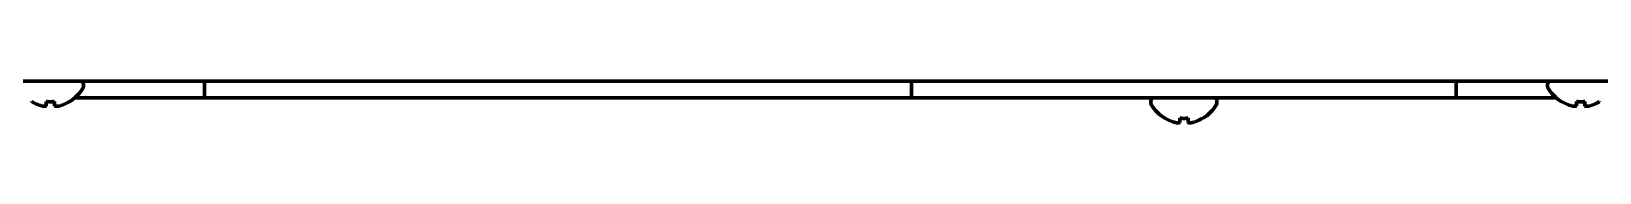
# Model space of a CAD drawing. Header units: inches. Extents: x -3022 to 7311, y 343 to 5680.
# Drawn here: x 1230.1 to 1419.7, y 2199.3 to 2204.3 of the extents above; entities that cross this region are included whole.
import ezdxf

# ---------------------------------------------------------------- set-up
doc = ezdxf.new("R2010")
doc.units = ezdxf.units.IN

msp = doc.modelspace()

# ---------------------------------------------------------------- linework, layer by layer
at = {"linetype": 'Continuous', "lineweight": 70}
for p, q in [((1865.16, 2204.29), (1041.16, 2204.29)), ((1236.36, 2203.69), (1236.36, 2203.89)), ((1250.98, 2204.29), (1250.98, 2202.29)), ((1336.48, 2204.29), (1336.48, 2202.29)), ((1402.32, 2204.29), (1402.32, 2202.29)), ((1413.36, 2203.89), (1413.36, 2203.69)), ((1230.06, 2201.81), (1230.06, 2201.85)), ((1234.66, 2201.85), (1234.66, 2201.81)), ((1235.31, 2202.29), (1247.98, 2202.29)), ((1247.98, 2202.29), (1250.98, 2202.29)), ((1250.98, 2202.29), (1258.98, 2202.29)), ((1258.98, 2202.29), (1328.48, 2202.29)), ((1328.48, 2202.29), (1336.48, 2202.29)), ((1336.48, 2202.29), (1339.48, 2202.29)), ((1339.48, 2202.29), (1399.32, 2202.29)), ((1365.4, 2201.89), (1365.4, 2201.69)), ((1373.4, 2201.69), (1373.4, 2201.89)), ((1399.32, 2202.29), (1402.32, 2202.29)), ((1402.32, 2202.29), (1410.32, 2202.29)), ((1410.32, 2202.29), (1414.41, 2202.29)), ((1415.06, 2201.81), (1415.06, 2201.85)), ((1419.66, 2201.85), (1419.66, 2201.81)), ((1367.1, 2199.81), (1367.1, 2199.85)), ((1371.7, 2199.85), (1371.7, 2199.81))]:
    msp.add_line(p, q, dxfattribs=at)
for centre, radius, start, end in [((1232.16, 2205.91), 4.8, 301.5837, 329.6988), ((1235.96, 2203.89), 0.4, 0, 90), ((1235.96, 2203.69), 0.4, 329.6988, 0), ((1413.76, 2203.89), 0.4, 90, 180), ((1413.76, 2203.69), 0.4, 180, 210.3012), ((1417.56, 2205.91), 4.8, 210.3012, 238.4186), ((1232.36, 2205.59), 3.78, 262.3959, 269.9965), ((1232.36, 2205.59), 3.78, 270.0035, 277.6041), ((1365.8, 2201.89), 0.4, 90, 180), ((1365.8, 2201.69), 0.4, 180, 210.3012), ((1369.6, 2203.91), 4.8, 210.3012, 238.4186), ((1369.2, 2203.91), 4.8, 301.5837, 329.6988), ((1373, 2201.89), 0.4, 0, 90), ((1373, 2201.69), 0.4, 329.6988, 0), ((1417.36, 2205.59), 3.78, 262.3959, 269.9965), ((1417.36, 2205.59), 3.78, 270.0035, 277.6041), ((1369.4, 2203.59), 3.78, 262.3959, 269.9965), ((1369.4, 2203.59), 3.78, 270.0035, 277.6041)]:
    msp.add_arc(centre, radius, start, end, dxfattribs=at)
for points in [[(1230.06, 2201.85), (1230.26, 2201.72), (1230.47, 2201.61), (1230.8, 2201.48), (1230.91, 2201.43), (1231.13, 2201.36), (1231.24, 2201.33), (1231.36, 2201.3)], [(1232.86, 2201.85), (1232.86, 2201.72), (1232.86, 2201.61), (1232.86, 2201.48), (1232.86, 2201.43), (1232.86, 2201.36), (1232.86, 2201.33), (1232.86, 2201.3)], [(1415.06, 2201.85), (1415.26, 2201.72), (1415.47, 2201.61), (1415.8, 2201.48), (1415.91, 2201.43), (1416.13, 2201.36), (1416.24, 2201.33), (1416.36, 2201.3)], [(1417.86, 2201.85), (1417.86, 2201.72), (1417.86, 2201.61), (1417.86, 2201.48), (1417.86, 2201.43), (1417.86, 2201.36), (1417.86, 2201.33), (1417.86, 2201.3)], [(1367.1, 2199.85), (1367.3, 2199.72), (1367.51, 2199.61), (1367.84, 2199.48), (1367.95, 2199.43), (1368.17, 2199.36), (1368.28, 2199.33), (1368.4, 2199.3)], [(1369.9, 2199.85), (1369.9, 2199.72), (1369.9, 2199.61), (1369.9, 2199.48), (1369.9, 2199.43), (1369.9, 2199.36), (1369.9, 2199.33), (1369.9, 2199.3)]]:
    msp.add_open_spline(points, degree=3, knots=[0, 0, 0, 0, 0.5, 0.5, 0.75, 0.75, 1, 1, 1, 1], dxfattribs=at)
for points in [[(1231.86, 2201.3), (1231.86, 2201.31), (1231.86, 2201.34), (1231.86, 2201.39), (1231.86, 2201.45), (1231.86, 2201.51), (1231.86, 2201.57), (1231.86, 2201.65), (1231.86, 2201.74), (1231.86, 2201.81), (1231.86, 2201.85)], [(1233.36, 2201.3), (1233.41, 2201.31), (1233.52, 2201.34), (1233.68, 2201.39), (1233.84, 2201.45), (1234, 2201.51), (1234.15, 2201.57), (1234.3, 2201.65), (1234.47, 2201.74), (1234.59, 2201.81), (1234.66, 2201.85)], [(1416.86, 2201.3), (1416.86, 2201.31), (1416.86, 2201.34), (1416.86, 2201.39), (1416.86, 2201.45), (1416.86, 2201.51), (1416.86, 2201.57), (1416.86, 2201.65), (1416.86, 2201.74), (1416.86, 2201.81), (1416.86, 2201.85)], [(1418.36, 2201.3), (1418.41, 2201.31), (1418.52, 2201.34), (1418.68, 2201.39), (1418.84, 2201.45), (1419, 2201.51), (1419.15, 2201.57), (1419.3, 2201.65), (1419.47, 2201.74), (1419.59, 2201.81), (1419.66, 2201.85)], [(1231.36, 2201.3), (1231.38, 2201.29), (1231.44, 2201.29), (1231.51, 2201.28), (1231.58, 2201.28), (1231.65, 2201.28), (1231.72, 2201.28), (1231.79, 2201.29), (1231.83, 2201.29), (1231.86, 2201.3)], [(1232.86, 2201.3), (1232.88, 2201.29), (1232.93, 2201.29), (1233, 2201.28), (1233.07, 2201.28), (1233.14, 2201.28), (1233.21, 2201.28), (1233.29, 2201.29), (1233.33, 2201.29), (1233.36, 2201.3)], [(1368.9, 2199.3), (1368.9, 2199.31), (1368.9, 2199.34), (1368.9, 2199.39), (1368.9, 2199.45), (1368.9, 2199.51), (1368.9, 2199.57), (1368.9, 2199.65), (1368.9, 2199.74), (1368.9, 2199.81), (1368.9, 2199.85)], [(1370.4, 2199.3), (1370.45, 2199.31), (1370.56, 2199.34), (1370.72, 2199.39), (1370.88, 2199.45), (1371.04, 2199.51), (1371.19, 2199.57), (1371.34, 2199.65), (1371.51, 2199.74), (1371.63, 2199.81), (1371.7, 2199.85)], [(1416.36, 2201.3), (1416.38, 2201.29), (1416.44, 2201.29), (1416.51, 2201.28), (1416.58, 2201.28), (1416.65, 2201.28), (1416.72, 2201.28), (1416.79, 2201.29), (1416.83, 2201.29), (1416.86, 2201.3)], [(1417.86, 2201.3), (1417.88, 2201.29), (1417.93, 2201.29), (1418, 2201.28), (1418.07, 2201.28), (1418.14, 2201.28), (1418.21, 2201.28), (1418.29, 2201.29), (1418.33, 2201.29), (1418.36, 2201.3)], [(1368.4, 2199.3), (1368.42, 2199.29), (1368.48, 2199.29), (1368.55, 2199.28), (1368.62, 2199.28), (1368.69, 2199.28), (1368.76, 2199.28), (1368.83, 2199.29), (1368.87, 2199.29), (1368.9, 2199.3)], [(1369.9, 2199.3), (1369.92, 2199.29), (1369.97, 2199.29), (1370.04, 2199.28), (1370.11, 2199.28), (1370.18, 2199.28), (1370.25, 2199.28), (1370.33, 2199.29), (1370.37, 2199.29), (1370.4, 2199.3)]]:
    msp.add_open_spline(points, degree=3, dxfattribs=at)

doc.saveas('drawing.dxf')
